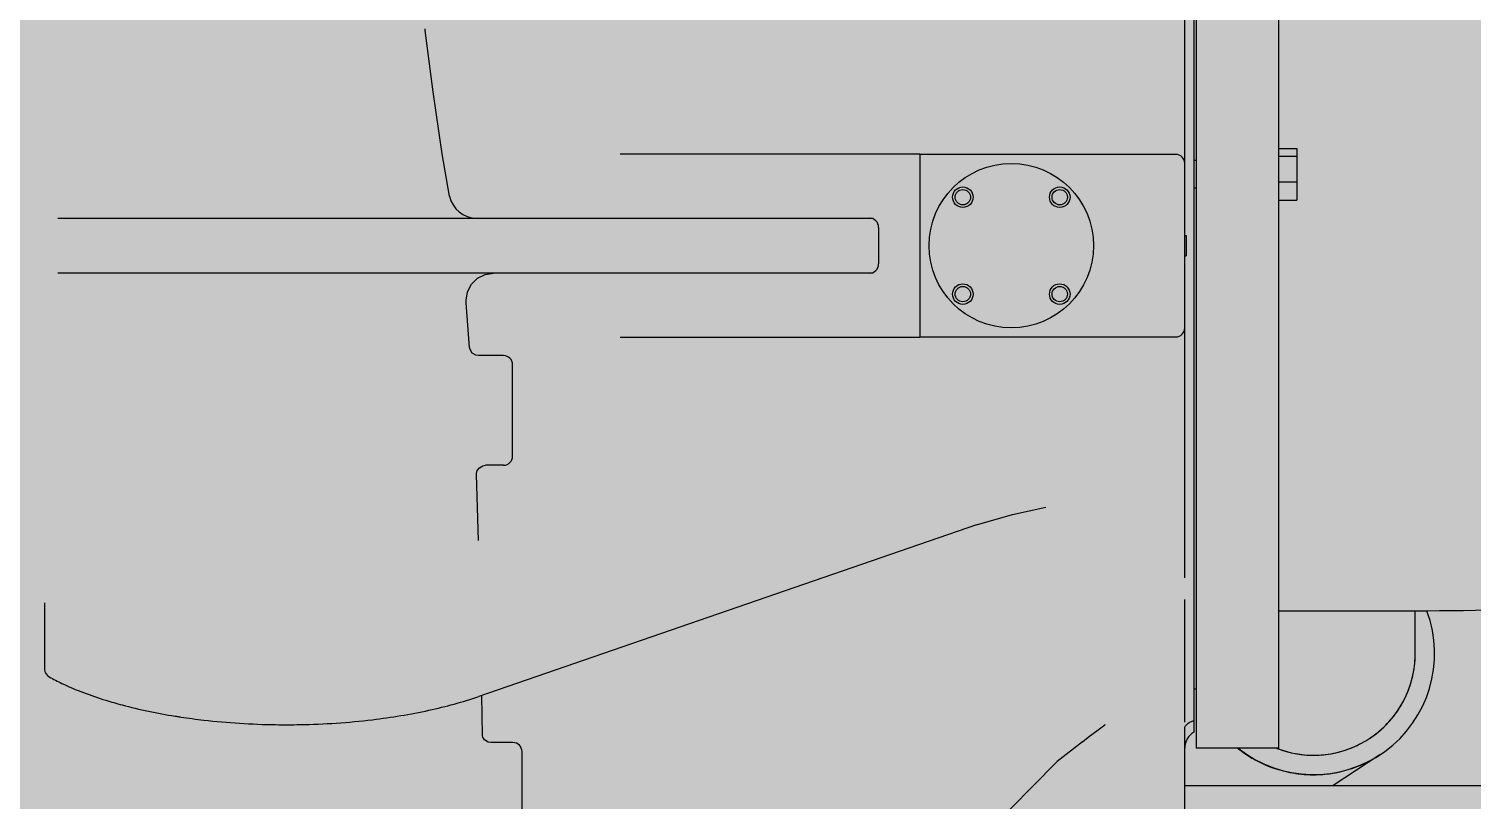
# Model space of a CAD drawing. Header units: millimetres. Extents: x -18489 to 17339, y -1599 to 10961.
# Drawn here: x -14545.8 to -14445.6, y 2060.6 to 2114.1 of the extents above; entities that cross this region are included whole.
import ezdxf

# ---------------------------------------------------------------- set-up
doc = ezdxf.new("R2010")
doc.units = ezdxf.units.MM
for name, color, linetype in [('188K-SM-03-F10-MECH-EQ-Y2257103$0$0 Xref', 8, 'Continuous'), ('188K-SM-03-F10-MECH-EQ-Y2257103$0$M-EQU-FOUNDATION', 8, 'Continuous'), ('188K-SM-03-F10-MECH-EQ-Y2257103$0$Micron CUP L10 HVAC EQU$0$M-MECH-EQU', 136, 'Continuous'), ('188K-SM-03-F10-MECH-EQ-Y2257103$0$Micron CUP L10 HVAC EQU$0$M-PHASE1 AREA', 252, 'Continuous')]:
    doc.layers.add(name, color=color, linetype=linetype)

# ---------------------------------------------------------------- blocks, each defined once
blk = doc.blocks.new('188K-SM-03-F10-MECH-EQ-Y2257103$0$Micron CUP L10 HVAC EQU$0$A$C0c53ceb0')
at = {"layer": '188K-SM-03-F10-MECH-EQ-Y2257103$0$Micron CUP L10 HVAC EQU$0$M-PHASE1 AREA'}
for p, q in [((16776.01083, 11873.67069), (16776.01083, 12222.77839)), ((16783.94212, 12165.46529), (16783.94212, 11467.70043)), ((16841.03198, 12165.46529), (16841.03198, 11467.70043)), ((16782.36758, 12154.46279), (16782.36758, 11478.69888)), ((16248.54007, 11966.44055), (16248.50124, 11967.13647)), ((16248.58712, 11966.01431), (16248.54007, 11966.44055)), ((16254.10033, 11923.36682), (16248.58633, 11966.0224)), ((16260.29203, 11880.38606), (16254.10033, 11923.36682)), ((16265.50243, 11850.98647), (16260.29203, 11880.38606)), ((16592.06804, 11880.01401), (16383.81501, 11880.01401)), ((16592.06804, 11879.93229), (16592.06804, 11753.22938)), ((16769.66751, 11879.93229), (16592.06804, 11879.93229)), ((16841.03198, 11883.94146), (16853.71861, 11883.94146)), ((16841.03198, 11878.61302), (16853.71861, 11878.61302)), ((16853.71861, 11883.94146), (16853.71861, 11848.26891)), ((16775.92911, 11759.49097), (16775.92911, 11873.67069)), ((16783.94212, 11875.62016), (16782.36758, 11875.62016)), ((16783.94212, 11856.59021), (16782.36758, 11856.59021)), ((16841.03198, 11860.77675), (16853.71861, 11860.77675)), ((16841.03198, 11848.26891), (16853.71861, 11848.26891)), ((15993.51408, 11835.61079), (16559.59871, 11835.61079)), ((16563.38282, 11829.26747), (16563.38282, 11803.8942)), ((16776.01083, 11823.72341), (16777.02576, 11823.72341)), ((16777.02576, 11823.72337), (16777.02576, 11809.4383)), ((16776.01083, 11809.43826), (16777.02576, 11809.43826)), ((16559.59875, 11797.55088), (15993.51418, 11797.55088)), ((16284.86641, 11794.0132), (16290.1711, 11796.66073)), ((16290.1711, 11796.66073), (16295.91313, 11797.54767)), ((16277.87269, 11784.57267), (16280.62463, 11789.84893)), ((16280.62463, 11789.84893), (16284.86641, 11794.0132)), ((16276.88535, 11778.70672), (16277.87269, 11784.57267)), ((16276.95407, 11776.89446), (16276.88535, 11778.70672)), ((16279.38607, 11745.89235), (16276.95795, 11776.89556)), ((16776.01083, 11585.81578), (16776.01083, 11759.49097)), ((16383.81501, 11753.14766), (16592.06804, 11753.14766)), ((16592.06804, 11753.22938), (16769.66751, 11753.22938)), ((16279.38596, 11745.89379), (16279.38577, 11745.89653)), ((16279.43351, 11745.46555), (16279.38627, 11745.88805)), ((16279.89037, 11743.91511), (16279.43351, 11745.46555)), ((16281.24239, 11741.98307), (16279.89037, 11743.91511)), ((16283.5889, 11740.5446), (16281.24239, 11741.98307)), ((16285.627, 11740.20575), (16283.5889, 11740.5446)), ((16302.89684, 11740.20729), (16285.62751, 11740.20729)), ((16309.24016, 11670.43079), (16309.24016, 11733.86397)), ((16284.12509, 11657.63407), (16284.14535, 11658.38359)), ((16285.6062, 11611.89893), (16284.12524, 11657.63142)), ((16284.12615, 11657.60777), (16284.12603, 11657.6108)), ((16284.14535, 11658.38359), (16284.66104, 11660.35319)), ((16284.66104, 11660.35319), (16286.13395, 11662.40647)), ((16286.13395, 11662.40647), (16288.50085, 11663.78729)), ((16288.50085, 11663.78729), (16290.42554, 11664.08757)), ((16302.89684, 11664.08747), (16290.42522, 11664.08747)), ((16631.29936, 11622.6256), (16656.33059, 11629.99777)), ((16656.33059, 11629.99777), (16679.49781, 11635.00819)), ((16679.49822, 11635.00827), (16679.48814, 11635.00641)), ((16631.29826, 11622.62538), (16285.83656, 11503.58974)), ((15984.21928, 11568.61783), (15984.21928, 11522.64807)), ((16776.01083, 11485.72731), (16776.01083, 11570.94732)), ((16938.01055, 11562.85012), (16841.03198, 11562.85012)), ((16936.00203, 11533.36028), (16936.00203, 11562.85012)), ((16944.6414, 11562.86343), (16938.01055, 11562.85012)), ((16782.35379, 11508.90695), (16783.94212, 11508.90695)), ((16288.24814, 11476.38073), (16287.75991, 11504.25247)), ((16778.36042, 11484.99543), (16778.94678, 11485.388)), ((16778.92661, 11485.37555), (16779.3844, 11485.64107)), ((16779.3844, 11485.64107), (16782.36758, 11486.93588)), ((16288.2576, 11476.30205), (16288.24763, 11476.38532)), ((16288.53488, 11475.25213), (16288.2576, 11476.30205)), ((16708.99714, 11475.18142), (16715.92475, 11480.47107)), ((16715.92475, 11480.47107), (16720.46661, 11483.91802)), ((16720.46655, 11483.918), (16720.69594, 11484.08155)), ((16776.01077, 11482.2573), (16776.01223, 11482.30991)), ((16776.01083, 11410.3827), (16776.01083, 11482.29268)), ((16776.01223, 11482.30991), (16776.42548, 11483.15567)), ((16776.42548, 11483.15567), (16778.36042, 11484.99543)), ((16289.78463, 11473.32877), (16288.53488, 11475.25213)), ((16292.27761, 11471.7923), (16289.78463, 11473.32877)), ((16294.13228, 11471.50299), (16292.27761, 11471.7923)), ((16309.41508, 11471.50435), (16294.13415, 11471.50435)), ((16704.96362, 11472.06819), (16687.45109, 11458.46435)), ((16704.96362, 11472.06819), (16708.99714, 11475.18142)), ((16841.03198, 11467.70036), (16783.94212, 11467.70036)), ((16315.7584, 11401.72786), (16315.7584, 11465.16103)), ((16686.54998, 11457.6647), (16401.48984, 11169.27768)), ((16686.54983, 11457.66456), (16687.45101, 11458.46429)), ((16911.3949, 11462.95701), (16879.11876, 11441.81762)), ((16776.01083, 11441.81762), (18071.65559, 11441.81762))]:
    blk.add_line(p, q, dxfattribs=at)
for centre, radius in [((16655.50122, 11816.58083), 57.08986), ((16621.8607, 11850.22135), 7.12989), ((16689.14174, 11850.22135), 7.12989), ((16621.8607, 11850.22135), 5.32839), ((16689.14174, 11850.22135), 5.32839), ((16621.8607, 11782.94031), 7.12989), ((16621.8607, 11782.94031), 5.32839), ((16689.14174, 11782.94031), 7.12989), ((16689.14174, 11782.94031), 5.32839)]:
    blk.add_circle(centre, radius, dxfattribs=at)
for centre, radius, start, end in [((16769.66751, 11873.67069), 6.2616, 0, 90), ((16284.17811, 11854.64074), 19.02996, 191.07130524, 269.99999272), ((16557.0395, 11829.26747), 6.34332, 0, 90), ((16557.0395, 11803.8942), 6.34332, 270, 0), ((16769.66751, 11759.49097), 6.2616, 270, 0), ((16302.89684, 11733.86397), 6.34332, 360, 90), ((16302.89684, 11670.43079), 6.34332, 270, 0), ((16865.42628, 11533.32123), 84.04896, 231.45713016, 20.57758149), ((16865.42628, 11533.32123), 70.57575, 248.7628907, 0), ((15990.56281, 11522.64824), 6.34353, 180.00150957, 241.17503896), ((16142.47734, 11909.42872), 424.94806, 260.85889677, 261.04004368), ((16143.2352, 11914.2503), 429.82883, 261.04035308, 261.38552539), ((16788.69747, 11467.69836), 12.68664, 119.93000415, 180), ((16309.41508, 11465.16103), 6.34332, 360, 90), ((16865.13691, 11533.2075), 83.98641, 231.33661504, 233.82976437), ((16865.18048, 11533.26644), 84.05972, 233.82950208, 234.52925997), ((16865.45028, 11533.39867), 70.62972, 248.8695991, 249.59933703), ((16865.42567, 11533.33679), 70.56315, 249.60055185, 270.00048994), ((16865.19021, 11533.28599), 84.08128, 234.53158801, 241.24754211), ((16865.19862, 11533.31184), 84.10799, 241.25099112, 241.63136309), ((16865.23703, 11533.39218), 84.19694, 241.63433711, 261.24000892), ((16865.22126, 11533.48899), 84.30262, 291.09416367, 298.82928079), ((16865.26383, 11533.39056), 84.19585, 298.83619751, 303.22314305), ((16865.25684, 11533.48748), 84.29415, 261.23656794, 263.26089795), ((16865.24946, 11533.45161), 84.25765, 263.26302024, 267.99506436), ((16865.25206, 11533.53572), 84.3418, 267.99529832, 270.12039383), ((16865.25206, 11533.49348), 84.29956, 270.12045476, 271.28089915), ((16865.25224, 11533.42235), 84.22845, 271.28185913, 275.53235012), ((16865.24003, 11533.53134), 84.33811, 275.53346404, 279.41978337), ((16865.2617, 11533.39449), 84.19955, 279.42047787, 283.28578451), ((16865.23348, 11533.50072), 84.30942, 283.28786319, 287.82022417), ((16865.27684, 11533.36408), 84.16607, 287.82059027, 291.08946635)]:
    blk.add_arc(centre, radius, start, end, dxfattribs=at)
for points, knots in [([(17698.53157, 11961.13473), (17698.50887, 11958.92539), (17698.46123, 11956.71616), (17698.38867, 11954.50704), (17697.7308, 11934.47993), (17692.34879, 11894.68179), (17672.81827, 11838.441), (17643.68719, 11788.09858), (17607.44262, 11745.01553), (17566.45997, 11709.25101), (17522.38051, 11679.89361), (17475.89461, 11655.64229), (17427.00826, 11635.33214), (17375.47429, 11618.11893), (17321.08372, 11603.4925), (17263.79358, 11591.18905), (17182.46093, 11577.5124), (17075.77442, 11566.20287), (16988.8932, 11563.02501), (16944.6414, 11562.86343)], [-0.0070909638, -0.0070909638, -0.0070909638, -0.0070909638, 0, 0, 0, 0.0642840524, 0.1278026748, 0.1898343356, 0.2498173978, 0.3076101476, 0.3637527791, 0.419333876, 0.4755606662, 0.5334097991, 0.5935183628, 0.6561610746, 0.7213216583, 0.8580339106, 1, 1, 1, 1]), ([(16865.42628, 11462.77364), (16870.03858, 11462.77364), (16879.28851, 11463.68371), (16892.60985, 11467.72731), (16904.89171, 11474.29258), (16915.65509, 11483.12816), (16924.48808, 11493.89353), (16931.05104, 11506.17666), (16935.09233, 11519.49844), (16936.00203, 11528.74818), (16936.00203, 11533.36028)], [0, 0, 0, 0, 0.1250048469, 0.2500020188, 0.37500258, 0.5000020168, 0.6250026798, 0.7500014707, 0.8750006225, 1, 1, 1, 1]), ([(15987.49612, 11517.0952), (15990.34942, 11515.51951), (16002.96903, 11509.08917), (16016.30644, 11504.14031), (16026.71633, 11500.92098)], [0, 0, 0, 0, 0.2302568287, 1, 1, 1, 1]), ([(16026.71633, 11500.92098), (16030.4589, 11499.76357), (16046.33022, 11495.21419), (16062.53738, 11491.8776), (16074.96738, 11489.87746)], [0, 0, 0, 0, 0.237315929, 1, 1, 1, 1]), ([(16211.91322, 11487.42339), (16225.05215, 11489.00349), (16250.01589, 11493.08442), (16274.46832, 11499.67259), (16285.83656, 11503.58974)], [0, 0, 0, 0, 0.5239416498, 1, 1, 1, 1]), ([(16078.85324, 11489.27055), (16084.15166, 11488.46783), (16105.94255, 11485.57923), (16127.92986, 11484.21566), (16144.54811, 11483.97105)], [0, 0, 0, 0, 0.2438190511, 1, 1, 1, 1]), ([(16144.54811, 11483.97105), (16150.23564, 11483.88733), (16172.73027, 11483.92769), (16195.22777, 11485.41678), (16211.91322, 11487.42339)], [0, 0, 0, 0, 0.252876259, 1, 1, 1, 1])]:
    blk.add_open_spline(points, degree=3, knots=knots, dxfattribs=at)
blk = doc.blocks.new('188K-SM-03-F10-MECH-EQ-Y2257103$0$Micron CUP L10 HVAC EQU')
at = {"layer": '188K-SM-03-F10-MECH-EQ-Y2257103$0$Micron CUP L10 HVAC EQU$0$M-MECH-EQU'}
blk.add_blockref('188K-SM-03-F10-MECH-EQ-Y2257103$0$Micron CUP L10 HVAC EQU$0$A$C0c53ceb0', (-206166.7, 2082.2), dxfattribs=at)
blk = doc.blocks.new('188K-SM-03-F10-MECH-EQ-Y2257103')
at = {"layer": '188K-SM-03-F10-MECH-EQ-Y2257103$0$M-EQU-FOUNDATION'}
h = blk.add_hatch(dxfattribs=at)
h.set_pattern_fill('AR-CONC', color=256, scale=0.1)
h.set_pattern_definition([(50, (4473.521, 709.199), (18.218467, -1.593909), [1.905, -20.955]), (355, (4473.521, 709.2), (-3.524342, 19.105685), [1.524, -16.764058]), (100.45144, (4475.04, 709.066), (14.694125, 17.511775), [1.619001, -17.809024]), (46.1842, (4473.521, 714.28), (27.107904, -4.204233), [2.8575, -31.4325]), (96.63556, (4475.78, 713.93), (23.740413, 24.742612), [2.428502, -26.71356]), (351.18415, (4473.52, 714.28), (23.740413, 24.742612), [2.285997, -25.145973]), (21, (4476.061, 713.009), (15.161439, -10.22652), [1.905, -20.955]), (326, (4476.061, 713.01), (6.180203, 18.418797), [1.524, -16.764]), (71.45144, (4477.325, 712.157), (21.341642, 8.192277), [1.619001, -17.808994]), (37.5, (4473.5214, 709.199), (0.3088603, 8.4555039), [0, -16.5608, 0, -17.018, 0, -16.8275]), (7.5, (4473.521, 709.199), (6.6819663, 10.0180575), [0, -9.7028, 0, -16.1798, 0, -6.4135]), (327.5, (4467.857, 709.199), (13.5590595, -0.5728744), [0, -6.35, 0, -19.812, 0, -26.289]), (317.5, (4465.317, 709.199), (14.812918, 2.542649), [0, -8.255, 0, -13.1572, 0, -18.669])])
h.paths.add_polyline_path([(-14928.15, 5602.46), (-14278.15, 5602.46), (-14278.15, 1902.46), (-14928.15, 1902.46)], flags=16)
h.paths.add_polyline_path([(-14933.15, 5607.46), (-14273.15, 5607.46), (-14273.15, 1897.46), (-14933.15, 1897.46)])
h = blk.add_hatch(dxfattribs=at)
h.set_pattern_fill('AR-CONC', color=256, scale=0.3)
h.set_pattern_definition([(50, (4473.52, 709.2), (54.6554, -4.78173), [5.715, -62.865]), (355, (4473.52, 709.2), (-10.57303, 57.31705), [4.572, -50.29218]), (100.45144, (4478.076, 708.8), (44.08237, 52.53533), [4.857, -53.42707]), (46.1842, (4473.52, 724.44), (81.32371, -12.6127), [8.5725, -94.2975]), (96.63556, (4480.3, 723.39), (71.22124, 74.22784), [7.2855, -80.14068]), (351.18415, (4473.52, 724.44), (71.22124, 74.22784), [6.858, -75.43792]), (21, (4481.14, 720.63), (45.48432, -30.67956), [5.715, -62.865]), (326, (4481.14, 720.63), (18.54061, 55.25639), [4.572, -50.292]), (71.45144, (4484.93, 718.07), (64.02493, 24.57683), [4.857, -53.42698]), (37.5, (4473.521, 709.2), (0.926581, 25.366512), [0, -49.6824, 0, -51.054, 0, -50.4825]), (7.5, (4473.52, 709.2), (20.0459, 30.054172), [0, -29.1084, 0, -48.5394, 0, -19.2405]), (327.5, (4456.529, 709.2), (40.677179, -1.718623), [0, -19.05, 0, -59.436, 0, -78.867]), (317.5, (4448.91, 709.2), (44.438754, 7.62795), [0, -24.765, 0, -39.4716, 0, -56.007])])
h.paths.add_polyline_path([(-14918.15, 5592.46), (-14288.15, 5592.46), (-14288.15, 1912.46), (-14918.15, 1912.46)])
at = {"layer": '188K-SM-03-F10-MECH-EQ-Y2257103$0$0 Xref', "xscale": 0.1, "yscale": 0.1, "zscale": 0.1}
blk.add_blockref('188K-SM-03-F10-MECH-EQ-Y2257103$0$Micron CUP L10 HVAC EQU', (4473.52, 709.2), dxfattribs=at)

msp = doc.modelspace()

# ---------------------------------------------------------------- block references
msp.add_blockref('188K-SM-03-F10-MECH-EQ-Y2257103', (0, 0))

doc.saveas('drawing.dxf')
